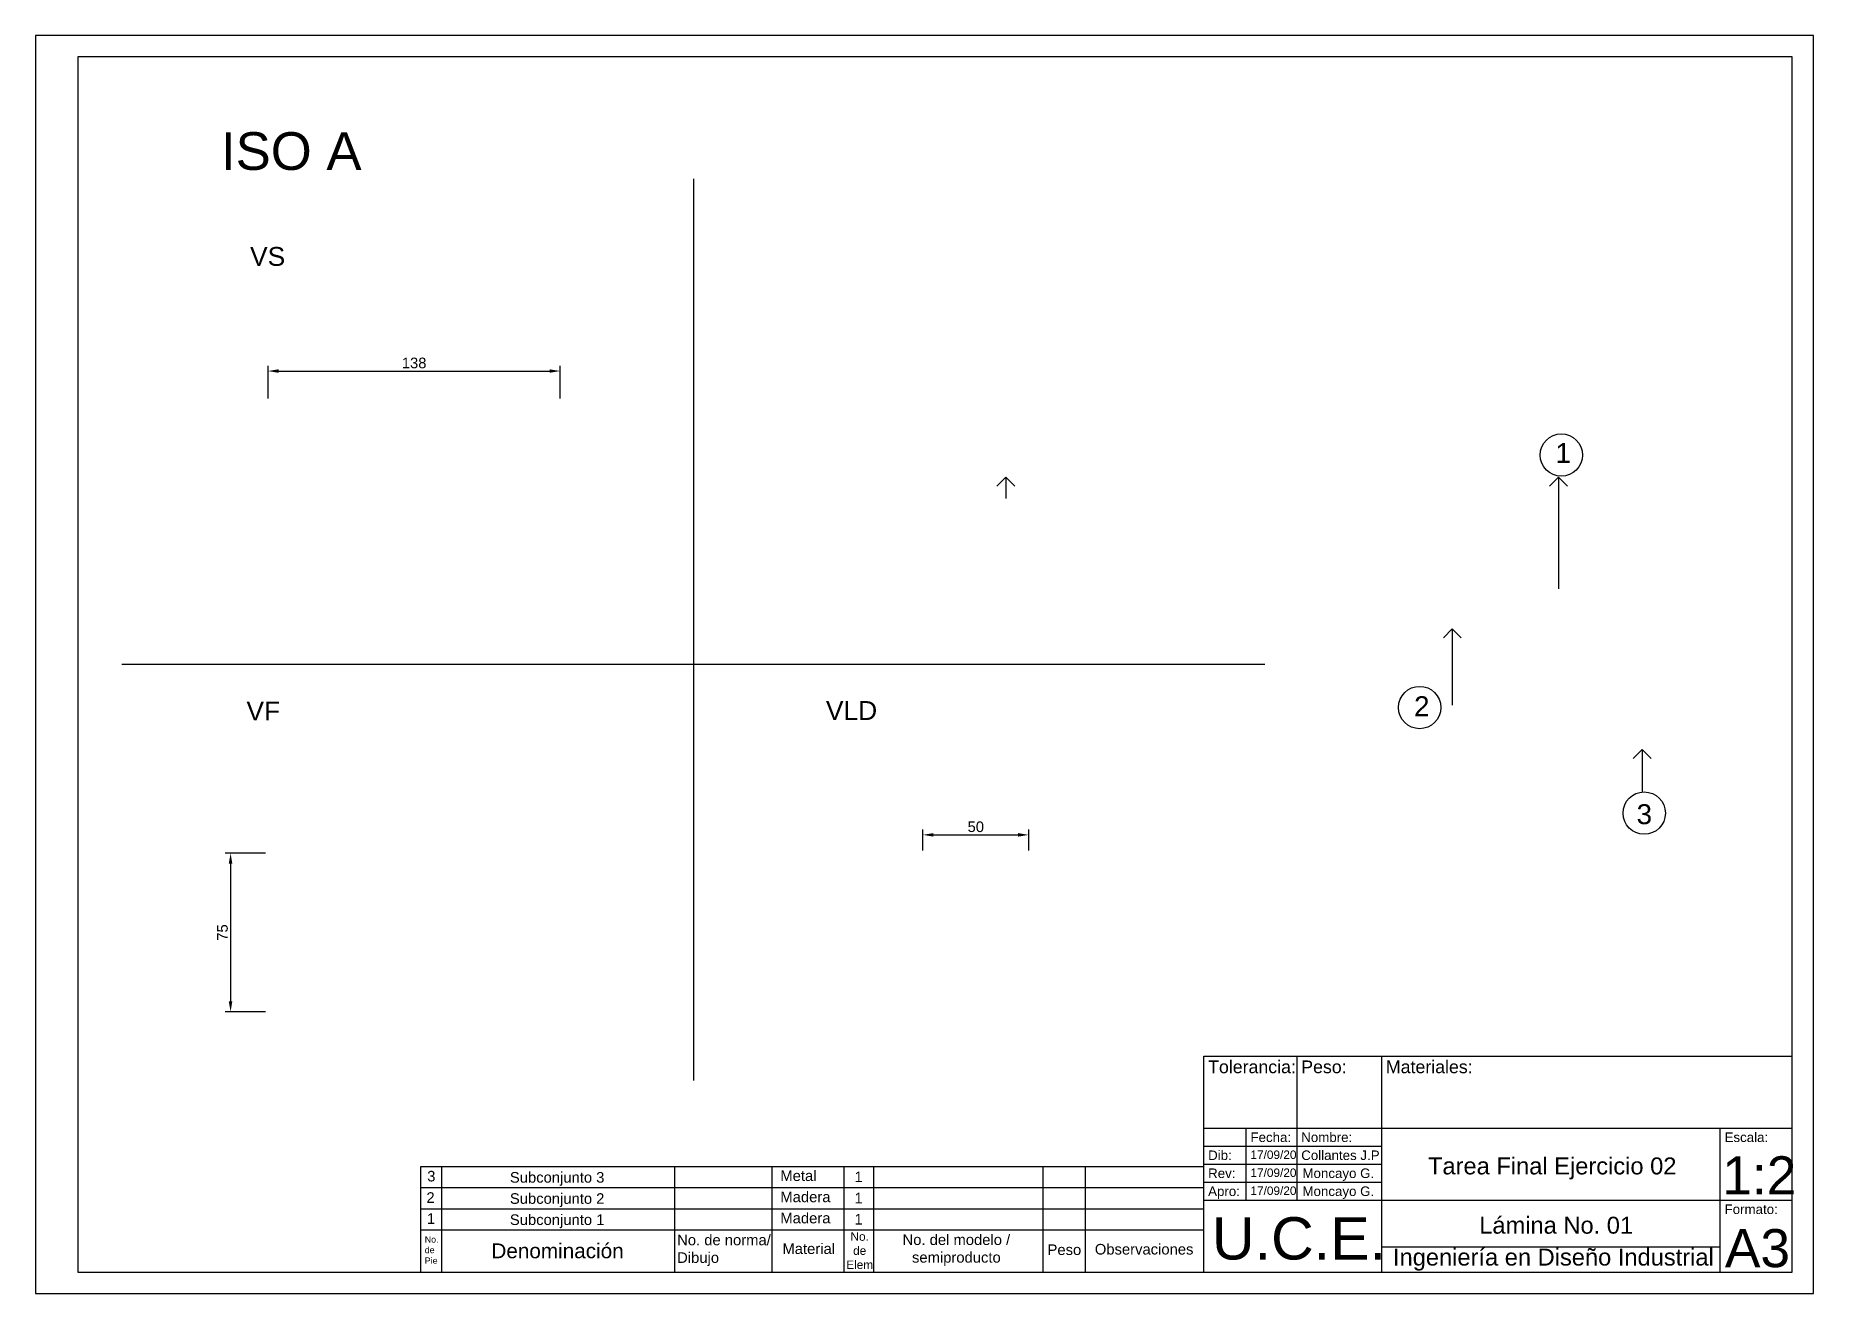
# Paper-space layout 'Presentación' of a CAD drawing. Header units: inches, sheet in millimetres. Extents: x 0 to 420, y 0 to 297.
import ezdxf

# ---------------------------------------------------------------- set-up
doc = ezdxf.new("R2010")
doc.units = ezdxf.units.IN
doc.header["$MEASUREMENT"] = 0
doc.layers.add('Cotas', color=172, linetype='Continuous', lineweight=9)
doc.styles.get("Standard").update_dxf_attribs({"font": 'arial.ttf'})
doc.dimstyles.new('ISO-25', dxfattribs={"dimtxt": 2.5, "dimasz": 2.5, "dimexe": 1.25, "dimexo": 0.625, "dimtad": 1, "dimdec": 3, "dimtxsty": 'Standard', "dimcen": 2.5, "dimadec": 0, "dimazin": 0, "dimtfac": 1, "dimtdec": 3, "dimtmove": 0, "dimatfit": 3, "dimfxl": 1, "dimarcsym": 0})

# ---------------------------------------------------------------- blocks, each defined once
blk = doc.blocks.new('*D34')
at = {"layer": 'Cotas', "color": 0, "lineweight": -2, "transparency": 16777216}
for p, q in [((54.93, 211.29), (54.93, 219.04)), ((123.93, 211.29), (123.93, 219.04)), ((57.43, 217.79), (121.43, 217.79))]:
    blk.add_line(p, q, dxfattribs=at)
at = {"layer": 'Cotas', "color": 0, "transparency": 16777216}
for points in [[(57.43, 218.2), (57.43, 217.37), (54.93, 217.79)], [(121.43, 218.2), (121.43, 217.37), (123.93, 217.79)]]:
    blk.add_solid(points, dxfattribs=at)
at = {"layer": 'Defpoints', "color": 0, "transparency": 16777216}
for p in [(123.93, 217.79), (54.93, 210.67), (123.93, 210.67)]:
    blk.add_point(p, dxfattribs=at)
at = {"layer": 'Cotas', "color": 0, "transparency": 16777216, "insert": (89.43, 219.69), "char_height": 2.5, "attachment_point": 5}
blk.add_mtext('138', dxfattribs=at)
blk = doc.blocks.new('*D35')
at = {"layer": 'Cotas', "color": 0, "lineweight": -2, "transparency": 16777216}
for p, q in [((54.31, 103.97), (44.82, 103.97)), ((46.07, 101.47), (46.07, 68.97)), ((54.31, 66.47), (44.82, 66.47))]:
    blk.add_line(p, q, dxfattribs=at)
at = {"layer": 'Cotas', "color": 0, "transparency": 16777216}
for points in [[(45.65, 101.47), (46.48, 101.47), (46.07, 103.97)], [(45.65, 68.97), (46.48, 68.97), (46.07, 66.47)]]:
    blk.add_solid(points, dxfattribs=at)
at = {"layer": 'Defpoints', "color": 0, "transparency": 16777216}
for p in [(54.93, 103.97), (46.07, 66.47), (54.93, 66.47)]:
    blk.add_point(p, dxfattribs=at)
at = {"layer": 'Cotas', "color": 0, "transparency": 16777216, "insert": (44.17, 85.22), "char_height": 2.5, "attachment_point": 5, "rotation": 90}
blk.add_mtext('75', dxfattribs=at)
blk = doc.blocks.new('*D36')
at = {"layer": 'Cotas', "color": 0, "lineweight": -2, "transparency": 16777216}
for p, q in [((209.62, 104.59), (209.62, 109.52)), ((234.62, 104.59), (234.62, 109.52)), ((212.12, 108.27), (232.12, 108.27))]:
    blk.add_line(p, q, dxfattribs=at)
at = {"layer": 'Cotas', "color": 0, "transparency": 16777216}
for points in [[(212.12, 108.69), (212.12, 107.86), (209.62, 108.27)], [(232.12, 108.69), (232.12, 107.86), (234.62, 108.27)]]:
    blk.add_solid(points, dxfattribs=at)
at = {"layer": 'Defpoints', "color": 0, "transparency": 16777216}
for p in [(234.62, 108.27), (209.62, 103.97), (234.62, 103.97)]:
    blk.add_point(p, dxfattribs=at)
at = {"layer": 'Cotas', "color": 0, "transparency": 16777216, "insert": (222.12, 110.17), "char_height": 2.5, "attachment_point": 5}
blk.add_mtext('50', dxfattribs=at)

psp = doc.layouts.new('Presentación')

# ---------------------------------------------------------------- linework, layer by layer
for p, q in [((420, 297), (0, 297)), ((0, 297), (0, 0)), ((420, 0), (420, 297)), ((415, 292), (10, 292)), ((10, 292), (10, 5)), ((415, 5), (415, 292)), ((155.40615, 263.14074), (155.40615, 50.23952)), ((227.0917, 190.57313), (229.21302, 192.69445)), ((229.21302, 192.69445), (231.33434, 190.57313)), ((229.21302, 192.69445), (229.21302, 187.69445)), ((357.64596, 190.57313), (359.76728, 192.69445)), ((359.76728, 192.69445), (361.8886, 190.57313)), ((359.76728, 192.69445), (359.76728, 166.37669)), ((332.56894, 154.83149), (334.69026, 156.95281)), ((334.69026, 156.95281), (336.81158, 154.83149)), ((334.69026, 156.95281), (334.69026, 138.86916)), ((155.40615, 148.5), (20.40615, 148.5)), ((290.40615, 148.5), (155.40615, 148.5)), ((377.44417, 126.30516), (379.56549, 128.42648)), ((379.56549, 128.42648), (381.68681, 126.30516)), ((379.56549, 128.42648), (379.56549, 118.38898)), ((276, 56), (415, 56)), ((276, 5), (276, 56)), ((298, 22), (298, 56)), ((318, 5), (318, 56)), ((276, 39), (415, 39)), ((286, 22), (286, 39)), ((398, 5), (398, 39)), ((276, 34.75), (318, 34.75)), ((91, 5), (91, 30)), ((91, 30), (276, 30)), ((96, 5), (96, 30)), ((151, 5), (151, 30)), ((174, 5), (174, 30)), ((191, 5), (191, 30)), ((198, 5), (198, 30)), ((238, 5), (238, 30)), ((248, 5), (248, 30)), ((276, 30.5), (318, 30.5)), ((276, 26.25), (318, 26.25)), ((91, 25), (276, 25)), ((276, 22), (415, 22)), ((91, 20), (276, 20)), ((91, 15), (276, 15)), ((318, 11), (398, 11)), ((10, 5), (415, 5)), ((276, 8), (276, 8)), ((0, 0), (420, 0))]:
    psp.add_line(p, q)
for centre in [(360.44252, 197.95582), (326.97149, 138.34469), (380.01606, 113.40932)]:
    psp.add_circle(centre, 5)

# ---------------------------------------------------------------- texts
for s, height, p in [('ISO A', 8.912218, (43.80476, 265.27626, 4786.9812)), ('VS', 4.456109, (50.67201, 242.62689, 2393.4906)), ('1', 4.70638, (359.05196, 196.09006)), ('VF', 4.456109, (49.82416, 135.28838, 2393.4906)), ('VLD', 4.456109, (186.71748, 135.40933, 2393.4906)), ('2', 4.70638, (325.65505, 136.29644)), ('3', 4.70638, (378.21976, 110.80152))]:
    psp.add_text(s, height=height).set_placement(p)
at = {"attachment_point": 1}
for s, width, insert, char_height in [('Tolerancia:', 22, (277, 55), 3), ('Peso:', 22, (299, 55), 3), ('Materiales:', 22, (319, 55), 3), ('Fecha:', 22, (287, 38), 2.25), ('Nombre:', 22, (299, 38), 2.25), ('Escala:', 22, (399, 38), 2.25), ('Dib:', 22, (277, 33.75), 2.25), ('Collantes J.P', 22, (299, 33.75), 2.25), ('Rev:', 22, (277, 29.5), 2.25), ('Tarea Final Ejercicio 02', 78.0952342, (328.94466, 32.10465), 4), ('1:2', 38.1239892, (398.47844, 32.38193), 9), ('\\pxqc;3', 5, (90.99767, 28.93866), 2.5), ('\\pxqc;Subconjunto 3', 54.9067973, (95.76595, 28.65629), 2.5), ('Metal', 17, (175.95391, 29.04263), 2.5), ('\\pxqc;1', 7, (190.92326, 28.77073), 2.5), ('Apro:', 22, (277, 25.25), 2.25), ('\\pxqc;2', 5, (90.80875, 23.88853), 2.5), ('\\pxqc;Subconjunto 2', 54.9067973, (95.76595, 23.65629), 2.5), ('Madera', 17, (175.95391, 24.04263), 2.5), ('\\pxqc;1', 7, (190.92326, 23.77073), 2.5), ('Formato:', 22, (399, 21), 2.25), ('\\pxqc;1', 5, (90.90553, 18.91446), 2.5), ('\\pxqc;Subconjunto 1', 54.9067973, (95.76595, 18.65629), 2.5), ('Madera', 17, (175.95391, 19.04263), 2.5), ('\\pxqc;1', 7, (190.92326, 18.77073), 2.5), ('U.C.E.', 38.1239892, (277.9, 18), 10), ('Lámina No. 01', 37.7452334, (341.0516, 18.10795), 4), ('No.\\Pde\\PPie', 2.7456934, (91.93928, 13.4983), 1.5), ('No. de norma/ Dibujo', 23, (151.56357, 13.87372), 2.5), ('\\pxqc;No.\\Pde\\PElem', 7, (191.18785, 14.43686), 2), ('\\pxqc;No. del modelo / \\Psemiproducto', 40, (197.52636, 13.9352), 2.5), ('A3', 38.1239892, (399.09064, 15.19702), 9), ('\\pxqc;Denominación', 55, (95.81213, 11.80889), 3.5), ('Material', 17, (176.44218, 11.80888), 2.5), ('Peso', 10, (239.06566, 11.56897), 2.5), ('\\pxqc;Observaciones', 28, (247.88159, 11.68728), 2.5), ('Ingeniería en Diseño Industrial', 78.0952342, (320.67147, 10.57896), 4)]:
    psp.add_mtext_dynamic_manual_height_columns(s, width=width, gutter_width=12.5, heights=[0], dxfattribs=dict(at, insert=insert, char_height=char_height))
at = {"ltscale": 0.01, "attachment_point": 1}
for s, insert, char_height in [('17/09/20', (287, 33.75), 2), ('17/09/20', (287, 29.5), 2), ('Moncayo G.', (299.28751, 29.5), 2.25), ('17/09/20', (287, 25.25), 2), ('Moncayo G.', (299.28751, 25.25), 2.25)]:
    psp.add_mtext_dynamic_manual_height_columns(s, width=22, gutter_width=12.5, heights=[0], dxfattribs=dict(at, insert=insert, char_height=char_height))

# ---------------------------------------------------------------- dimensions: what is measured, and where the dimension line sits
at = {"layer": 'Cotas'}
for base, p1, p2, picture, middle in [((123.93483, 217.78782), (54.93483, 210.66847), (123.93483, 210.66847), '*D34', (89.43483, 219.6901)), ((234.62355, 108.27197), (209.62355, 103.96591), (234.62355, 103.96591), '*D36', (222.12355, 110.1734))]:
    dim = psp.add_linear_dim(base=base, p1=p1, p2=p2, dimstyle='ISO-25', override={"dimlfac": -2}, dxfattribs=at)
    dim.commit()
    dim.dimension.update_dxf_attribs({"geometry": picture, "text_midpoint": middle})
dim = psp.add_linear_dim(base=(46.06508, 66.46591), p1=(54.93483, 103.96591), p2=(54.93483, 66.46591), angle=90, dimstyle='ISO-25', override={"dimlfac": -2}, dxfattribs=at)
dim.commit()
dim.dimension.update_dxf_attribs({"geometry": '*D35', "text_midpoint": (44.16877, 85.21591)})

doc.saveas('drawing.dxf')
